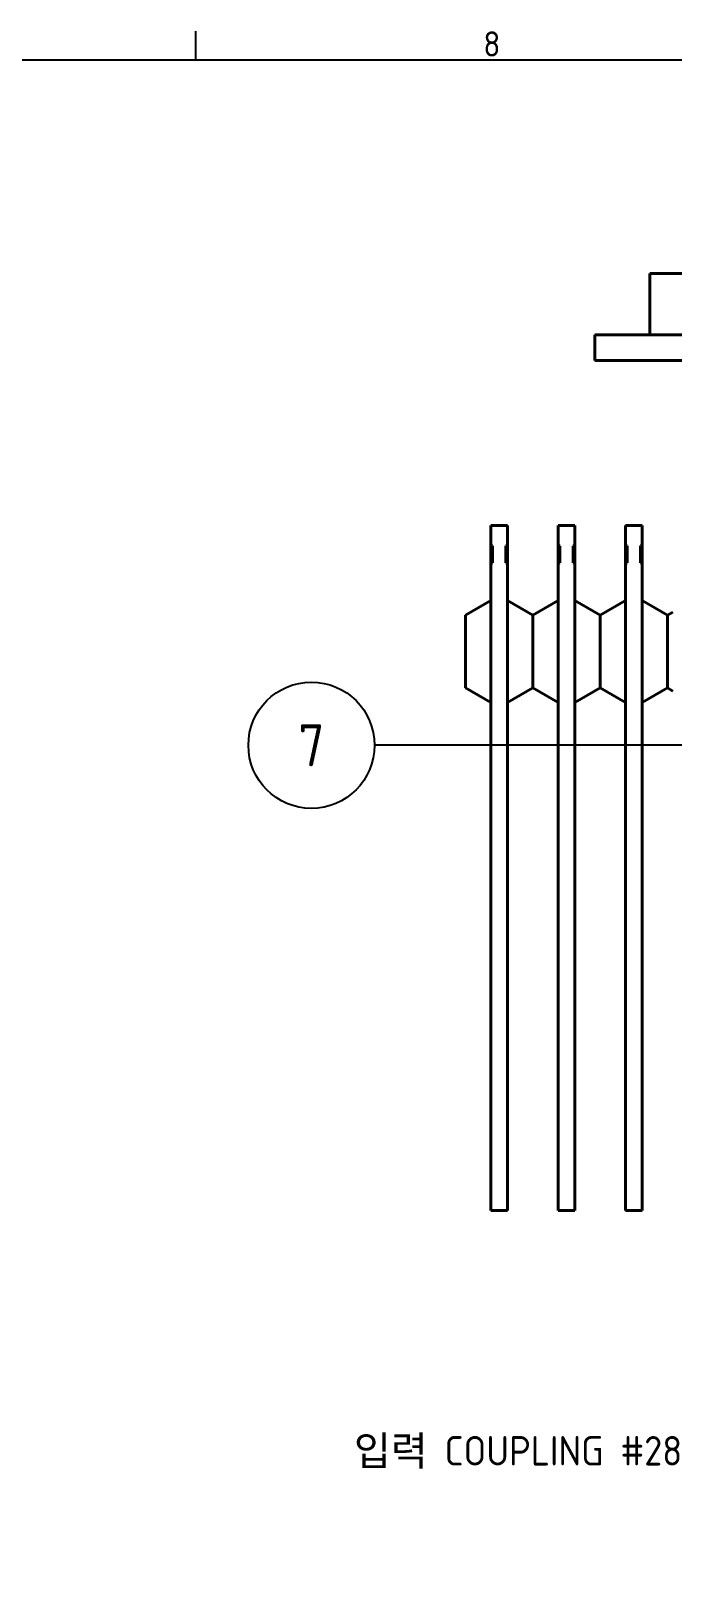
# Model space of a CAD drawing. Header units: millimetres. Extents: x 0 to 4205, y 0 to 2970.
# Drawn here: x 1304 to 1685, y 1963 to 2887 of the extents above; entities that cross this region are included whole.
import ezdxf

# ---------------------------------------------------------------- set-up
doc = ezdxf.new("R2010")
doc.units = ezdxf.units.MM
doc.header["$LTSCALE"] = 5
doc.layers.get('0').update_dxf_attribs({"color": 3, "lineweight": 25})
for name, color, linetype, lineweight in [('가시적인 것(ISO)', 3, 'Continuous', 40), ('경계(ISO)', 7, 'Continuous', 25), ('기호(ISO)', 5, 'Continuous', 25)]:
    doc.layers.add(name, color=color, linetype=linetype, lineweight=lineweight)
doc.styles.add('문자 텍스트_M2B', font='isocp.shx')
doc.styles.add('부품번호텍스트_PSTEK_POSCO', font='isocp.shx')
doc.styles.add('치수 텍스트_PSTEK_POSCO', font='isocp.shx')
doc.dimstyles.new('치수_PSTEK_POSCO$7', dxfattribs={"dimscale": 5, "dimtxt": 3.5, "dimasz": 2.5, "dimexe": 2, "dimexo": 2.5, "dimgap": 1, "dimtad": 1, "dimrnd": 1e-08, "dimdsep": 46, "dimtxsty": '치수 텍스트_PSTEK_POSCO', "dimcen": 0.09, "dimdle": 10, "dimclrd": 7, "dimclre": 7, "dimclrt": 2, "dimadec": 1, "dimazin": 2, "dimtfac": 1, "dimtmove": 0, "dimatfit": 3, "dimfxl": 0, "dimtolj": 1, "dimlwd": -1, "dimlwe": -1, "dimarcsym": 0})

# ---------------------------------------------------------------- blocks, each defined once
blk = doc.blocks.new('경계 Default Border')
at = {"layer": '경계(ISO)'}
blk.add_line((280.33, 574), (280.33, 577.4), dxfattribs=at)
at = {"layer": '경계(ISO)', "flags": 128}
blk.add_lwpolyline([(20, 20), (20, 574), (821, 574), (821, 20), (20, 20)], dxfattribs=at)
at = {"layer": '경계(ISO)', "color": 2, "insert": (314.52, 574.37), "char_height": 3, "attachment_point": 7, "style": '문자 텍스트_M2B'}
blk.add_mtext('8', dxfattribs=at)

msp = doc.modelspace()

# ---------------------------------------------------------------- linework, layer by layer
at = {"layer": '가시적인 것(ISO)'}
for p, q in [((1671.548, 2742.993), (2126.148, 2742.993)), ((1671.548, 2706.527), (1671.548, 2742.993)), ((2158.848, 2706.527), (1638.848, 2706.527)), ((1638.848, 2706.527), (1638.848, 2691.227)), ((2158.848, 2691.227), (1638.848, 2691.227)), ((1577.048, 2593.227), (1577.048, 2587.197)), ((1577.048, 2593.227), (1587.048, 2593.227)), ((1577.048, 2581.447), (1577.048, 2587.197)), ((1587.048, 2587.197), (1587.048, 2593.227)), ((1587.048, 2587.197), (1587.048, 2581.447)), ((1617.048, 2593.227), (1617.048, 2587.197)), ((1617.048, 2593.227), (1627.048, 2593.227)), ((1617.048, 2581.447), (1617.048, 2587.197)), ((1627.048, 2587.197), (1627.048, 2593.227)), ((1627.048, 2587.197), (1627.048, 2581.447)), ((1657.048, 2593.227), (1657.048, 2587.197)), ((1657.048, 2593.227), (1667.048, 2593.227)), ((1657.048, 2581.447), (1657.048, 2587.197)), ((1667.048, 2587.197), (1667.048, 2593.227)), ((1667.048, 2587.197), (1667.048, 2581.447)), ((1577.048, 2570.528), (1577.048, 2581.447)), ((1577.048, 2581.447), (1578.048, 2581.013)), ((1578.048, 2581.013), (1578.048, 2570.961)), ((1586.048, 2581.013), (1587.048, 2581.447)), ((1586.048, 2570.961), (1586.048, 2581.013)), ((1587.048, 2581.447), (1587.048, 2570.528)), ((1617.048, 2570.528), (1617.048, 2581.447)), ((1617.048, 2581.447), (1618.048, 2581.013)), ((1618.048, 2581.013), (1618.048, 2570.961)), ((1626.048, 2581.013), (1627.048, 2581.447)), ((1626.048, 2570.961), (1626.048, 2581.013)), ((1627.048, 2581.447), (1627.048, 2570.528)), ((1657.048, 2570.528), (1657.048, 2581.447)), ((1657.048, 2581.447), (1658.048, 2581.013)), ((1658.048, 2581.013), (1658.048, 2570.961)), ((1666.048, 2581.013), (1667.048, 2581.447)), ((1666.048, 2570.961), (1666.048, 2581.013)), ((1667.048, 2581.447), (1667.048, 2570.528)), ((1578.048, 2570.961), (1577.048, 2570.528)), ((1577.048, 2564.686), (1577.048, 2570.528)), ((1587.048, 2570.528), (1586.048, 2570.961)), ((1587.048, 2570.528), (1587.048, 2564.686)), ((1618.048, 2570.961), (1617.048, 2570.528)), ((1617.048, 2564.686), (1617.048, 2570.528)), ((1627.048, 2570.528), (1626.048, 2570.961)), ((1627.048, 2570.528), (1627.048, 2564.686)), ((1658.048, 2570.961), (1657.048, 2570.528)), ((1657.048, 2564.686), (1657.048, 2570.528)), ((1667.048, 2570.528), (1666.048, 2570.961)), ((1667.048, 2570.528), (1667.048, 2564.686)), ((1577.048, 2564.686), (1577.048, 2541.193)), ((1587.048, 2541.193), (1587.048, 2564.686)), ((1617.048, 2564.686), (1617.048, 2541.193)), ((1627.048, 2541.193), (1627.048, 2564.686)), ((1657.048, 2564.686), (1657.048, 2541.193)), ((1667.048, 2541.193), (1667.048, 2564.686)), ((1562.048, 2539.817), (1577.048, 2548.477)), ((1562.048, 2539.817), (1562.048, 2496.638)), ((1577.048, 2185.947), (1577.048, 2541.193)), ((1602.048, 2539.817), (1587.048, 2548.477)), ((1587.048, 2541.193), (1587.048, 2185.947)), ((1602.048, 2539.817), (1617.048, 2548.477)), ((1602.048, 2539.817), (1602.048, 2496.638)), ((1617.048, 2185.947), (1617.048, 2541.193)), ((1642.048, 2539.817), (1627.048, 2548.477)), ((1627.048, 2541.193), (1627.048, 2185.947)), ((1642.048, 2539.817), (1657.048, 2548.477)), ((1642.048, 2539.817), (1642.048, 2496.638)), ((1657.048, 2185.947), (1657.048, 2541.193)), ((1682.048, 2539.817), (1667.048, 2548.477)), ((1667.048, 2541.193), (1667.048, 2185.947)), ((1682.048, 2539.817), (1685.348, 2541.722)), ((1682.048, 2539.817), (1682.048, 2496.638)), ((1562.048, 2496.638), (1577.048, 2487.977)), ((1602.048, 2496.638), (1587.048, 2487.977)), ((1602.048, 2496.638), (1617.048, 2487.977)), ((1642.048, 2496.638), (1627.048, 2487.977)), ((1642.048, 2496.638), (1657.048, 2487.977)), ((1682.048, 2496.638), (1667.048, 2487.977)), ((1682.048, 2496.638), (1685.348, 2494.732)), ((1587.048, 2185.947), (1577.048, 2185.947)), ((1627.048, 2185.947), (1617.048, 2185.947)), ((1667.048, 2185.947), (1657.048, 2185.947))]:
    msp.add_line(p, q, dxfattribs=at)
at = {"layer": '기호(ISO)', "color": 7}
msp.add_line((1758.848, 2462.529), (1507.876, 2462.529), dxfattribs=at)
at = {"layer": '기호(ISO)'}
msp.add_circle((1470.376, 2462.529), 37.5, dxfattribs=at)

# ---------------------------------------------------------------- block references
at = {"xscale": 5, "yscale": 5, "zscale": 5}
msp.add_blockref('경계 Default Border', (0, 0), dxfattribs=at)

# ---------------------------------------------------------------- texts
at = {"layer": '기호(ISO)', "color": 7, "insert": (1470.376, 2462.558), "char_height": 25, "attachment_point": 5, "style": '부품번호텍스트_PSTEK_POSCO'}
msp.add_mtext('7', dxfattribs=at)
at = {"layer": '기호(ISO)', "color": 2, "insert": (1495.626, 2042.256), "char_height": 17.5, "width": 225.18473, "attachment_point": 4, "style": '치수 텍스트_PSTEK_POSCO'}
msp.add_mtext('{\\fISOCP|b0|i0;\\H17.5000;입력 COUPLING #28}', dxfattribs=at)

# ---------------------------------------------------------------- leaders
at = {"layer": '기호(ISO)', "color": 7, "annotation_type": 0, "has_hookline": 1, "hookline_direction": 1, "text_width": 213.183}
msp.add_leader([(1815.227, 2220.227), (1738.311, 2042.256), (1725.811, 2042.256)], dimstyle='치수_PSTEK_POSCO$7', override={"dimtad": 0}, dxfattribs=at)

doc.saveas('drawing.dxf')
